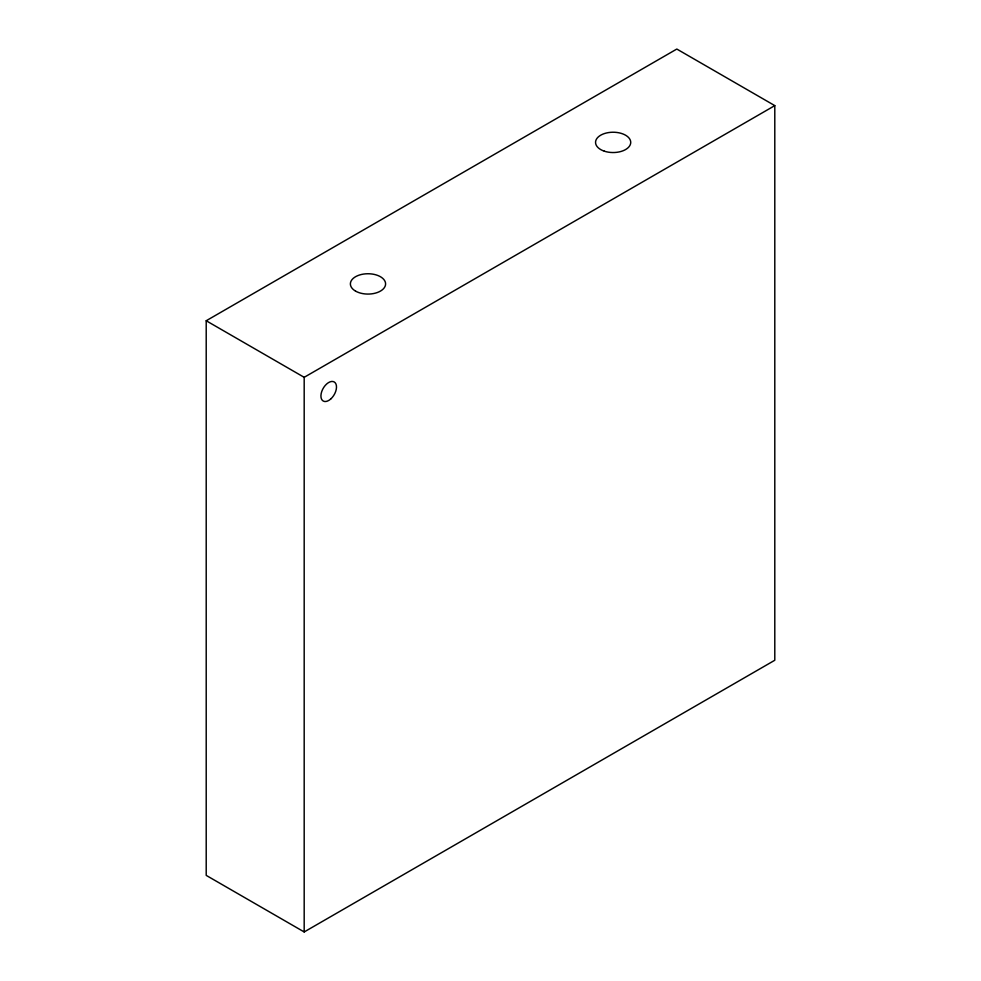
<?xml version="1.0" encoding="UTF-8"?>
<svg xmlns="http://www.w3.org/2000/svg" width="981" height="981" viewBox="0 0 981 981"><rect width="100%" height="100%" fill="white"/><g stroke="black" fill="none" stroke-linecap="round" stroke-linejoin="round"><path stroke-width="1.47" d="M206.206 320.75L676.816 49.05L774.794 105.617L774.794 660.25L304.184 931.95L206.206 875.383L206.206 320.75L304.184 377.317L774.794 105.617M304.184 377.317L304.184 931.95M330.732 398.997A10.999 6.352 -60 0 0 334.214 381.952A10.999 6.352 -60 0 0 321.192 393.491A10.999 6.352 -60 0 0 330.732 398.997M355.539 291.099A17.609 10.166 0 0 0 384.993 286.55A17.609 10.166 0 0 0 363.436 274.091A17.609 10.166 0 0 0 355.539 291.099M604.333 151.184A17.609 10.166 0 0 0 630.734 142.38A17.609 10.166 0 0 0 604.333 133.588A17.609 10.166 0 0 0 604.333 151.184"/></g></svg>
